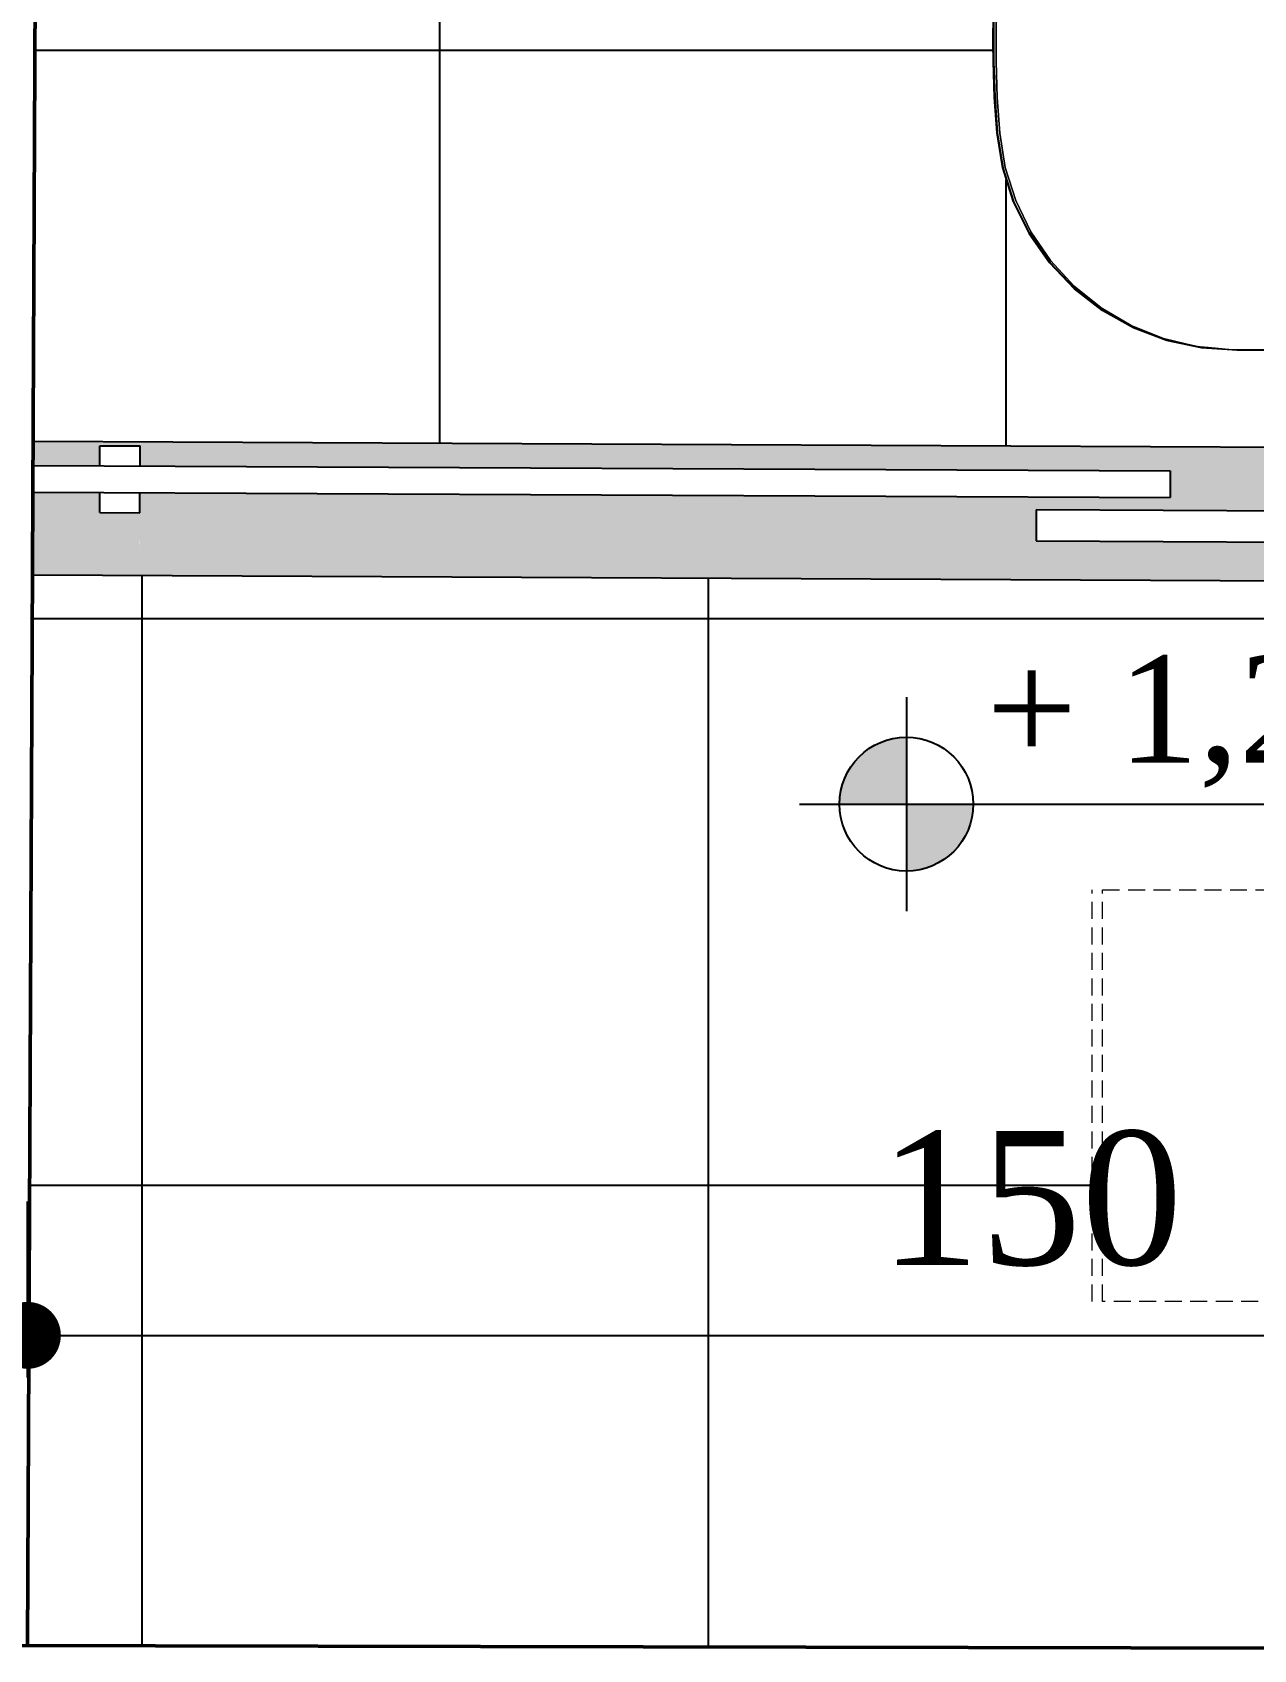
# Model space of a CAD drawing. Header units: millimetres. Extents: x 103208 to 171806, y -164 to 10038.
# Drawn here: x 114608.2 to 114699.5, y 6950.2 to 7071 of the extents above; entities that cross this region are included whole.
import ezdxf

# ---------------------------------------------------------------- set-up
doc = ezdxf.new("R2010")
doc.units = ezdxf.units.MM
doc.linetypes.add('HIDDEN', pattern=[9.525, 6.35, -3.175])
for name, color, linetype in [('Hachuria - Moveis', 1, 'Continuous'), ('Piso', 55, 'Continuous'), ('PN010', 1, 'Continuous'), ('Texto', 2, 'Continuous')]:
    doc.layers.add(name, color=color, linetype=linetype)
for name, color, linetype, lineweight in [('Moveis', 1, 'Continuous', 9), ('Parede Baixa', 5, 'Continuous', 50), ('Pisos Externos', 15, 'Continuous', 9), ('Portas - Janelas', 2, 'Continuous', 20), ('Projeção Janela', 15, 'HIDDEN', 9)]:
    doc.layers.add(name, color=color, linetype=linetype, lineweight=lineweight)
doc.styles.add('Valéria', font='romantic.ttf', dxfattribs={"height": 10})
doc.dimstyles.new('Cota - 50', dxfattribs={"dimtxt": 10, "dimasz": 5, "dimexe": 10, "dimexo": 20, "dimgap": 5, "dimtad": 1, "dimtxsty": 'Valéria', "dimblk": 'DOT', "dimcen": 0, "dimclrd": 12, "dimclre": 12, "dimclrt": 2, "dimazin": 2, "dimtfac": 1, "dimtix": 1, "dimtmove": 0, "dimatfit": 3, "dimldrblk": 'DOT', "dimfxl": 1, "dimarcsym": 0})

# ---------------------------------------------------------------- blocks, each defined once
blk = doc.blocks.new('u')
at = {"layer": 'Moveis', "invisible_edges": 3}
for points in [[(12556.061, 3322.426), (12633.549, 3335.554), (12556.095, 3322.404)], [(12556.061, 3322.426), (12633.549, 3335.554), (12556.095, 3322.404)], [(12556.061, 3322.426), (12633.549, 3335.554), (12556.095, 3322.404)], [(12556.061, 3322.426), (12633.549, 3335.554), (12556.095, 3322.404)], [(12556.061, 3322.426), (12633.549, 3335.554), (12556.095, 3322.404)], [(12556.095, 3322.404), (12633.549, 3335.554), (12556.232, 3322.311)], [(12556.095, 3322.404), (12633.549, 3335.554), (12556.232, 3322.311)], [(12556.095, 3322.404), (12633.549, 3335.554), (12556.232, 3322.311)], [(12556.095, 3322.404), (12633.549, 3335.554), (12556.232, 3322.311)], [(12556.095, 3322.404), (12633.549, 3335.554), (12556.232, 3322.311)], [(12556.232, 3322.311), (12633.549, 3335.554), (12556.257, 3322.282)], [(12556.232, 3322.311), (12633.549, 3335.554), (12556.257, 3322.282)], [(12556.232, 3322.311), (12633.549, 3335.554), (12556.257, 3322.282)], [(12556.232, 3322.311), (12633.549, 3335.554), (12556.257, 3322.282)], [(12556.232, 3322.311), (12633.549, 3335.554), (12556.257, 3322.282)], [(12556.257, 3322.282), (12633.549, 3335.554), (12556.359, 3322.193)], [(12556.257, 3322.282), (12633.549, 3335.554), (12556.359, 3322.193)], [(12556.257, 3322.282), (12633.549, 3335.554), (12556.359, 3322.193)], [(12556.257, 3322.282), (12633.549, 3335.554), (12556.359, 3322.193)], [(12556.257, 3322.282), (12633.549, 3335.554), (12556.359, 3322.193)], [(12556.359, 3322.193), (12633.549, 3335.554), (12556.382, 3322.167)], [(12556.359, 3322.193), (12633.549, 3335.554), (12556.382, 3322.167)], [(12556.359, 3322.193), (12633.549, 3335.554), (12556.382, 3322.167)], [(12556.359, 3322.193), (12633.549, 3335.554), (12556.382, 3322.167)], [(12556.359, 3322.193), (12633.549, 3335.554), (12556.382, 3322.167)], [(12556.382, 3322.167), (12633.549, 3335.554), (12556.494, 3322.031)], [(12556.382, 3322.167), (12633.549, 3335.554), (12556.494, 3322.031)], [(12556.382, 3322.167), (12633.549, 3335.554), (12556.494, 3322.031)], [(12556.382, 3322.167), (12633.549, 3335.554), (12556.494, 3322.031)], [(12556.382, 3322.167), (12633.549, 3335.554), (12556.494, 3322.031)], [(12556.494, 3322.031), (12633.549, 3335.554), (12556.593, 3321.876)], [(12556.494, 3322.031), (12633.549, 3335.554), (12556.593, 3321.876)], [(12556.494, 3322.031), (12633.549, 3335.554), (12556.593, 3321.876)], [(12556.494, 3322.031), (12633.549, 3335.554), (12556.593, 3321.876)], [(12556.494, 3322.031), (12633.549, 3335.554), (12556.593, 3321.876)], [(12556.593, 3321.876), (12633.549, 3335.554), (12556.603, 3321.851)], [(12556.593, 3321.876), (12633.549, 3335.554), (12556.603, 3321.851)], [(12556.593, 3321.876), (12633.549, 3335.554), (12556.603, 3321.851)], [(12556.593, 3321.876), (12633.549, 3335.554), (12556.603, 3321.851)], [(12556.593, 3321.876), (12633.549, 3335.554), (12556.603, 3321.851)], [(12556.603, 3321.851), (12633.549, 3335.554), (12556.676, 3321.704)], [(12556.603, 3321.851), (12633.549, 3335.554), (12556.676, 3321.704)], [(12556.603, 3321.851), (12633.549, 3335.554), (12556.676, 3321.704)], [(12556.603, 3321.851), (12633.549, 3335.554), (12556.676, 3321.704)], [(12556.603, 3321.851), (12633.549, 3335.554), (12556.676, 3321.704)], [(12556.676, 3321.704), (12633.549, 3335.554), (12556.684, 3321.683)], [(12556.676, 3321.704), (12633.549, 3335.554), (12556.684, 3321.683)], [(12556.676, 3321.704), (12633.549, 3335.554), (12556.684, 3321.683)], [(12556.676, 3321.704), (12633.549, 3335.554), (12556.684, 3321.683)], [(12556.676, 3321.704), (12633.549, 3335.554), (12556.684, 3321.683)], [(12556.684, 3321.683), (12633.549, 3335.554), (12556.748, 3321.503)], [(12556.684, 3321.683), (12633.549, 3335.554), (12556.748, 3321.503)], [(12556.684, 3321.683), (12633.549, 3335.554), (12556.748, 3321.503)], [(12556.684, 3321.683), (12633.549, 3335.554), (12556.748, 3321.503)], [(12556.684, 3321.683), (12633.549, 3335.554), (12556.748, 3321.503)], [(12556.748, 3321.503), (12633.549, 3335.554), (12556.795, 3321.312)], [(12556.748, 3321.503), (12633.549, 3335.554), (12556.795, 3321.312)], [(12556.748, 3321.503), (12633.549, 3335.554), (12556.795, 3321.312)], [(12556.748, 3321.503), (12633.549, 3335.554), (12556.795, 3321.312)], [(12556.748, 3321.503), (12633.549, 3335.554), (12556.795, 3321.312)], [(12556.795, 3321.312), (12633.549, 3335.554), (12556.824, 3321.114)], [(12556.795, 3321.312), (12633.549, 3335.554), (12556.824, 3321.114)], [(12556.795, 3321.312), (12633.549, 3335.554), (12556.824, 3321.114)], [(12556.795, 3321.312), (12633.549, 3335.554), (12556.824, 3321.114)], [(12556.795, 3321.312), (12633.549, 3335.554), (12556.824, 3321.114)], [(12556.824, 3321.114), (12633.549, 3335.554), (12556.833, 3320.923)], [(12556.824, 3321.114), (12633.549, 3335.554), (12556.833, 3320.923)], [(12556.824, 3321.114), (12633.549, 3335.554), (12556.833, 3320.923)], [(12556.824, 3321.114), (12633.549, 3335.554), (12556.833, 3320.923)], [(12556.824, 3321.114), (12633.549, 3335.554), (12556.833, 3320.923)], [(12556.833, 3320.923), (12633.549, 3335.554), (12556.833, 3308.185)], [(12556.833, 3320.923), (12633.549, 3335.554), (12556.833, 3308.185)], [(12556.833, 3320.923), (12633.549, 3335.554), (12556.833, 3308.185)], [(12556.833, 3320.923), (12633.549, 3335.554), (12556.833, 3308.185)], [(12556.833, 3320.923), (12633.549, 3335.554), (12556.833, 3308.185)]]:
    blk.add_3dface(points, dxfattribs=at)
blk = doc.blocks.new('_Dot')
at = {"color": 0, "linetype": 'ByBlock', "lineweight": -2}
blk.add_line((-0.5, 0), (-1, 0), dxfattribs=at)
at = {"color": 0, "linetype": 'ByBlock', "const_width": 0.5}
blk.add_lwpolyline([(-0.25, 0, 1), (0.25, 0, 1)], format="xyb", close=True, dxfattribs=at)
blk = doc.blocks.new('*D734')
at = {"color": 12, "lineweight": -2, "transparency": 16777216}
for p, q in [((114592.84, 6970.52), (114592.84, 6983.67)), ((114607.84, 6970.52), (114607.84, 6983.67)), ((114587.84, 6973.67), (114582.84, 6973.67)), ((114592.84, 6973.67), (114607.84, 6973.67)), ((114612.84, 6973.67), (114617.84, 6973.67))]:
    blk.add_line(p, q, dxfattribs=at)
at = {"layer": 'Defpoints', "color": 0, "transparency": 16777216}
for p in [(114607.84, 6973.67), (114592.84, 6950.52, -114808.76), (114607.84, 6950.52, -114808.76)]:
    blk.add_point(p, dxfattribs=at)
at = {"color": 12, "lineweight": -2, "transparency": 16777216, "xscale": 5, "yscale": 5, "zscale": 5}
blk.add_blockref('_Dot', (114592.84, 6973.67), dxfattribs=at)
at = {"color": 12, "lineweight": -2, "transparency": 16777216, "xscale": 5, "yscale": 5, "zscale": 5, "rotation": 180}
blk.add_blockref('_Dot', (114607.84, 6973.67), dxfattribs=at)
at = {"color": 2, "transparency": 16777216, "insert": (114600.34, 6983.86), "char_height": 10, "attachment_point": 5, "style": 'Valéria'}
blk.add_mtext('15', dxfattribs=at)
blk = doc.blocks.new('*D735')
at = {"color": 12, "lineweight": -2, "transparency": 16777216}
for p, q in [((114607.84, 6970.52), (114607.84, 6983.67)), ((114757.84, 6970.18), (114757.84, 6983.67)), ((114612.84, 6973.67), (114752.84, 6973.67))]:
    blk.add_line(p, q, dxfattribs=at)
at = {"layer": 'Defpoints', "color": 0, "transparency": 16777216}
for p in [(114757.84, 6973.67), (114607.84, 6950.52, -114808.76), (114757.84, 6950.18, 9825)]:
    blk.add_point(p, dxfattribs=at)
at = {"color": 12, "lineweight": -2, "transparency": 16777216, "xscale": 5, "yscale": 5, "zscale": 5, "rotation": 180}
blk.add_blockref('_Dot', (114607.84, 6973.67), dxfattribs=at)
at = {"color": 12, "lineweight": -2, "transparency": 16777216, "xscale": 5, "yscale": 5, "zscale": 5}
blk.add_blockref('_Dot', (114757.84, 6973.67), dxfattribs=at)
at = {"color": 2, "transparency": 16777216, "insert": (114682.84, 6983.86), "char_height": 10, "attachment_point": 5, "style": 'Valéria'}
blk.add_mtext('150', dxfattribs=at)

msp = doc.modelspace()

# ---------------------------------------------------------------- hatches: boundary and pattern name
at = {"layer": 'Piso'}
h = msp.add_hatch(dxfattribs=at)
h.set_pattern_fill('ANSI37', color=256, scale=13.33333, angle=-45)
h.paths.add_polyline_path([(114680.01833, 7072.53175), (114680.1096, 7075.19891), (114680.29204, 7077.86139), (114680.70502, 7080.43647), (114681.49077, 7082.92327), (114682.63232, 7085.26814), (114683.32317, 7086.27779), (114608.48304, 7086.27779), (114608.2648, 7040.4907), (114758.26309, 7039.77573), (114758.26503, 7040.18322), (114753.19143, 7040.18322), (114753.19143, 7040.21474), (114753.19143, 7042.3697), (114752.81926, 7042.62279), (114752.5163, 7042.98917), (114752.46588, 7043.08973), (114752.38423, 7043.21812), (114752.20787, 7043.7113), (114752.11718, 7044.34001), (114752.14133, 7044.34119), (114752.14133, 7060.80629), (114752.20787, 7061.26758), (114752.38423, 7061.76076), (114752.65623, 7062.18846), (114752.87879, 7062.38213), (114752.97961, 7062.49607), (114753.45548, 7062.71883), (114753.74063, 7062.74204), (114753.91247, 7062.76099), (114754.14637, 7062.486), (114754.19317, 7062.01685), (114753.9361, 7061.68095), (114753.81291, 7061.72366), (114753.76283, 7061.71914), (114753.71673, 7061.71061), (114753.61623, 7061.66357), (114753.51772, 7061.5952), (114753.49924, 7061.575), (114753.41427, 7061.47225), (114753.33976, 7061.35509), (114753.28976, 7061.25804), (114753.227, 7061.08575), (114753.18787, 7060.91459), (114753.17334, 7060.79215), (114753.16506, 7060.61801), (114753.16506, 7045.30322), (114758.28944, 7045.30322), (114758.3939, 7067.21856), (114758.12918, 7067.21856), (114758.12918, 7064.26797), (114758.07833, 7064.22895), (114757.91833, 7064.02043), (114757.57492, 7063.97522), (114754.93467, 7063.97522), (114754.54813, 7064.27182), (114754.50292, 7064.61522), (114754.50292, 7065.80868), (114752.29503, 7065.80868), (114751.94689, 7065.80868), (114751.94689, 7068.13522), (114749.38292, 7068.13522), (114749.38292, 7047.29221), (114698.25093, 7047.29221), (114697.88209, 7047.31868), (114695.59419, 7047.45155), (114692.99112, 7048.00622), (114690.5002, 7048.94376), (114688.1774, 7050.2431), (114686.07493, 7051.87505), (114684.24001, 7053.80294), (114682.71389, 7055.98345), (114681.53085, 7058.36758), (114680.71747, 7060.90176), (114680.29204, 7063.52905), (114680.1096, 7066.19153), (114680.01833, 7068.85869), (114680.00692, 7070.19305)])
h.paths.add_polyline_path([(114695.1164, 7093.8674), (114697.71414, 7094.09823), (114749.38292, 7094.09823), (114749.38292, 7086.27779), (114758.48474, 7086.27779), (114758.54149, 7098.18278), (114708.54141, 7098.28527), (114708.86517, 7166.20822), (114705.47579, 7166.21517), (114705.47096, 7163.86231), (114699.87046, 7163.86231, -0.403722264), (114620.92151, 7087.7019), (114617.92151, 7087.7019), (114617.92151, 7091.7019), (114614.42151, 7091.7019), (114614.42151, 7090.2019, -0.399201844), (114613.50158, 7089.2019), (114611.42151, 7089.2019), (114610.42151, 7090.2019), (114610.27507, 7090.34835), (114609.92151, 7091.2019, -0.414213562), (114609.42151, 7091.7019), (114609.42151, 7094.2019, -0.414213562), (114609.92151, 7094.7019), (114610.27507, 7095.55546), (114611.42151, 7096.7019), (114613.42151, 7096.7019, -0.414213562), (114614.42151, 7095.7019), (114614.42151, 7094.2019), (114617.92151, 7094.2019), (114617.92151, 7164.69205), (114608.8568, 7164.69205), (114608.48304, 7086.27779), (114683.32317, 7086.27779), (114684.10506, 7087.42049), (114685.8772, 7089.33389), (114687.91051, 7090.96705), (114690.16113, 7092.28474), (114692.58049, 7093.25852)])
h.paths.add_polyline_path([(114699.87046, 7163.86231), (114700.00431, 7163.86231), (114700.00431, 7169.69205), (114618.92149, 7169.69205), (114617.92149, 7169.69205), (114617.92149, 7166.69205), (114620.92151, 7166.69205), (114620.92151, 7094.2019), (114624.42151, 7094.2019), (114624.42151, 7095.7019, -0.414213562), (114625.42151, 7096.7019), (114627.42151, 7096.7019), (114628.56796, 7095.55546), (114628.92151, 7094.7019, -0.414213562), (114629.42151, 7094.2019), (114629.42151, 7091.7019, -0.414213562), (114628.92151, 7091.2019), (114628.92151, 7094.7019), (114628.56796, 7095.55546), (114628.42151, 7095.7019), (114628.42151, 7090.2019), (114627.42151, 7089.2019), (114625.37739, 7089.2019, -0.401060946), (114624.42151, 7090.03391), (114624.42151, 7091.7019), (114620.92151, 7091.7019), (114620.92151, 7087.7019, 0.403722264)])
h.paths.add_polyline_path([(114620.91144, 7108.69263), (114700.8641, 7108.69263), (114700.8641, 7151.79388), (114620.91144, 7151.79388)], flags=25)
h = msp.add_hatch(dxfattribs=at)
h.set_pattern_fill('ANSI37', color=256, scale=13.333333, angle=-45)
h.set_pattern_definition([(360, (62.4, -0.13), (3e-14, 42.333333), []), (90, (62.4, -0.13), (-42.333333, 3e-14), [])])
h.paths.add_polyline_path([(114758.21543, 7029.77584), (114608.21713, 7030.49081), (114607.83795, 6950.93963), (114592.83778, 6950.93963), (114592.83812, 6951.01113), (114589.82815, 6955.1073), (114589.82815, 6950.5283), (114757.83605, 6950.18391), (114757.98009, 6980.40153), (114756.63007, 6980.8935), (114756.49238, 6981.13518), (114756.49238, 6982.52989), (114756.49238, 6987.1468), (114753.86096, 6987.1468), (114753.56721, 6987.36789), (114753.25679, 6987.55424), (114752.93053, 6987.70512), (114752.58841, 6987.82225), (114752.22999, 6987.90392), (114751.88828, 6987.97164), (114751.44474, 6988.10659), (114751.12321, 6988.24066), (114751.12321, 6987.65511), (114747.1134, 6987.65511), (114747.1134, 6988.78211), (114718.88707, 6988.78211), (114718.88707, 6976.21044), (114688.20519, 6976.21044), (114688.20519, 7006.95377), (114718.88707, 7006.95377), (114718.88707, 6994.38211), (114747.1134, 6994.38211), (114747.1134, 6995.50911), (114751.12321, 6995.50911), (114751.12321, 6994.92355), (114751.44474, 6995.05763), (114751.88828, 6995.19258), (114752.22999, 6995.2603), (114752.58846, 6995.34197), (114752.93072, 6995.45917), (114753.25697, 6995.61063), (114753.56726, 6995.79635), (114753.86096, 6996.01742), (114756.49238, 6996.01742), (114756.49238, 7000.74233), (114756.52801, 7000.81547), (114756.50144, 7000.72409), (114756.49238, 7000.63432), (114756.49238, 6996.01742), (114756.49238, 6987.1468), (114756.49238, 6982.52989), (114756.50144, 6982.44012), (114756.52801, 6982.34875), (114756.57029, 6982.26199), (114756.75838, 6982.08463), (114757.4272, 6981.79966), (114757.9857, 6981.58004)])
h.paths.add_polyline_path([(114608.04674, 6958.23399), (114608.04674, 7031.25175), (114608.04574, 7031.04206), (114608.04574, 6958.02431)])
at = {"layer": 'Pisos Externos'}
h = msp.add_hatch(dxfattribs=at)
h.set_pattern_fill('AR-SAND', color=256, scale=0.05, angle=225)
h.set_pattern_definition([(262.5, (163393.826, 14919.1307), (1.78690674, -1.673767446), [0, -1.9304, 0, -2.159, 0, -2.06375]), (232.5, (163393.826, 14919.1307), (0.94505464, -4.12366426), [0, -1.0414, 0, -1.7399, 0, -0.66675]), (192.5, (163394.9306, 14920.2353), (-2.79149913, -2.80166156), [0, -0.635, 0, -2.286, 0, -2.9845]), (182.5, (163394.9306, 14920.2353), (-1.91140555, -3.4877539), [0, -0.3175, 0, -1.4986, 0, -1.7145])])
h.paths.add_polyline_path([(114608.27604, 7036.67058), (114613.24653, 7036.64689), (114613.18762, 7030.46712), (114608.21713, 7030.49081)])
h.paths.add_polyline_path([(114613.23223, 7035.14694), (114616.23393, 7035.13263), (114616.19473, 7030.45279), (114613.18762, 7030.46712)])
h.paths.add_polyline_path([(114608.2648, 7040.4907), (114613.26474, 7040.46686), (114613.26321, 7040.14685), (114613.25606, 7038.64686), (114608.25612, 7038.6707)])
h.paths.add_polyline_path([(114613.26474, 7040.46686), (114616.25022, 7040.45263), (114616.24717, 7040.13262), (114613.26321, 7040.14685)])
h.paths.add_polyline_path([(114758.26309, 7039.77573), (114758.24029, 7034.99188), (114683.24117, 7035.35616), (114683.24574, 7036.31324), (114693.24562, 7036.26557), (114693.25516, 7038.26555), (114616.25603, 7038.63256), (114616.27338, 7040.45252)])
h.paths.add_polyline_path([(114758.22925, 7032.67594), (114758.21543, 7029.77584), (114616.19473, 7030.45279), (114616.23935, 7035.1326), (114616.2465, 7036.63259), (114683.24574, 7036.31324), (114683.24117, 7035.35616), (114683.2301, 7033.03342)])
at = {"layer": 'Portas - Janelas'}
h = msp.add_hatch(color=256, dxfattribs=at)
edge = h.paths.add_edge_path()
edge.add_arc((114673.54068, 7013.36405), 5, 90, 180)
edge.add_line((114668.54068, 7013.36405), (114673.54068, 7013.36405))
edge.add_line((114673.54068, 7013.36405), (114673.54068, 7018.36405))
edge = h.paths.add_edge_path()
edge.add_arc((114673.54068, 7013.36405), 5, 270, 360)
edge.add_line((114678.54068, 7013.36405), (114673.54068, 7013.36405))
edge.add_line((114673.54068, 7013.36405), (114673.54068, 7008.36405))

# ---------------------------------------------------------------- linework, layer by layer
at = {"layer": 'Hachuria - Moveis'}
msp.add_circle((114673.54068, 7013.36405, -124633.76029), 5, dxfattribs=at)
at = {"layer": 'Moveis'}
for p, q in [((114680.00692, 7070.19305, -114808.76029), (114680.01833, 7072.53175, -114808.76029)), ((114680.07457, 7072.53079, -114808.76029), (114680.07457, 7068.85966, -114808.76029)), ((114680.24209, 7068.82988, -114808.76029), (114680.24209, 7072.50101, -114808.76029)), ((114680.01833, 7068.85869, -114808.76029), (114680.00692, 7070.19305, -114808.76029)), ((114680.1096, 7066.19153, -114808.76029), (114680.01833, 7068.85869, -114808.76029)), ((114680.07457, 7068.85966, -114808.76029), (114680.16577, 7066.19442, -114808.76029)), ((114680.33329, 7066.16464, -114808.76029), (114680.24209, 7068.82988, -114808.76029)), ((114680.29204, 7063.52905, -114808.76029), (114680.1096, 7066.19153, -114808.76029)), ((114680.16577, 7066.19442, -114808.76029), (114680.34807, 7063.53386, -114808.76029)), ((114680.33329, 7066.16464, -114808.76029), (114680.51559, 7063.50408, -114808.76029)), ((114680.71747, 7060.90176, -114808.76029), (114680.29204, 7063.52905, -114808.76029)), ((114680.77217, 7060.91484, -114808.76029), (114680.34807, 7063.53386, -114808.76029)), ((114680.92726, 7060.9372, -114808.76029), (114680.51559, 7063.50408, -114808.76029)), ((114681.53085, 7058.36758, -114808.76029), (114680.71747, 7060.90176, -114808.76029)), ((114680.77217, 7060.91484, -114808.76029), (114681.58299, 7058.38865, -114808.76029)), ((114680.92726, 7060.9372, -114808.76029), (114681.7105, 7058.45832, -114808.76029)), ((114682.71389, 7055.98345, -114808.76029), (114681.53085, 7058.36758, -114808.76029)), ((114682.76232, 7056.01204, -114808.76029), (114681.58299, 7058.38865, -114808.76029)), ((114681.7105, 7058.45832, -114808.76029), (114682.8484, 7056.1209, -114808.76029)), ((114684.24001, 7053.80294, -114808.76029), (114682.71389, 7055.98345, -114808.76029)), ((114684.28365, 7053.83842, -114808.76029), (114682.76232, 7056.01204, -114808.76029)), ((114684.31643, 7053.97539, -114808.76029), (114682.8484, 7056.1209, -114808.76029)), ((114686.07493, 7051.87505, -114808.76029), (114684.24001, 7053.80294, -114808.76029)), ((114684.28365, 7053.83842, -114808.76029), (114686.1128, 7051.91663, -114808.76029)), ((114684.31643, 7053.97539, -114808.76029), (114686.08291, 7052.06807, -114808.76029)), ((114688.1774, 7050.2431, -114808.76029), (114686.07493, 7051.87505, -114808.76029)), ((114688.10973, 7050.44008, -114808.76029), (114686.08291, 7052.06807, -114808.76029)), ((114688.20867, 7050.28985, -114808.76029), (114686.1128, 7051.91663, -114808.76029)), ((114688.10973, 7050.44008, -114808.76029), (114690.35315, 7049.12655, -114808.76029)), ((114690.5002, 7048.94376, -114808.76029), (114688.1774, 7050.2431, -114808.76029)), ((114688.20867, 7050.28985, -114808.76029), (114690.52417, 7048.99464, -114808.76029)), ((114690.35315, 7049.12655, -114808.76029), (114692.7648, 7048.15582, -114808.76029)), ((114692.99112, 7048.00622, -114808.76029), (114690.5002, 7048.94376, -114808.76029)), ((114692.7648, 7048.15582, -114808.76029), (114690.52417, 7048.99464, -114808.76029)), ((114694.39308, 7047.76483, -114808.76029), (114692.7648, 7048.15582, -114808.76029)), ((114693.00725, 7048.0601, -114808.76029), (114692.7648, 7048.15582, -114808.76029)), ((114695.59419, 7047.45155, -114808.76029), (114692.99112, 7048.00622, -114808.76029)), ((114694.39308, 7047.76483, -114808.76029), (114693.00725, 7048.0601, -114808.76029)), ((114695.29262, 7047.54883, -114808.76029), (114694.39308, 7047.76483, -114808.76029)), ((114695.29262, 7047.54883, -114808.76029), (114695.48865, 7047.53141, -114808.76029)), ((114695.60214, 7047.50723, -114808.76029), (114695.48865, 7047.53141, -114808.76029)), ((114695.48865, 7047.53141, -114808.76029), (114696.08928, 7047.47802, -114808.76029)), ((114697.88209, 7047.31868, -114808.76029), (114695.59419, 7047.45155, -114808.76029)), ((114695.60214, 7047.50723, -114808.76029), (114696.08928, 7047.47802, -114808.76029)), ((114696.08928, 7047.47802, -114808.76029), (114697.88209, 7047.31868, -114808.76029)), ((114697.88209, 7047.31868, -114808.76029), (114738.38694, 7047.31868, -114808.76029)), ((114698.25093, 7047.29221, -114808.76029), (114697.88209, 7047.31868, -114808.76029)), ((114698.25093, 7047.29221, -114808.76029), (114749.38292, 7047.29221, -114808.76029))]:
    msp.add_line(p, q, dxfattribs=at)
for points, invisible_edges in [([(114679.93066, 7119.66224, -114808.76029), (114680.01833, 7072.53175, -114808.76029), (114680.00692, 7070.19305, -114808.76029)], 13), ([(114679.93066, 7119.66224, -114808.76029), (114680.01833, 7072.53175, -114808.76029), (114680.00692, 7070.19305, -114808.76029)], 13), ([(114679.93066, 7119.66224, -114808.76029), (114680.01833, 7072.53175, -114808.76029), (114680.00692, 7070.19305, -114808.76029)], 13), ([(114679.93066, 7119.66224, -114808.76029), (114680.01833, 7072.53175, -114808.76029), (114680.00692, 7070.19305, -114808.76029)], 13), ([(114679.93066, 7119.66224, -114808.76029), (114680.01833, 7072.53175, -114808.76029), (114680.00692, 7070.19305, -114808.76029)], 13), ([(114697.88209, 7094.01221, -114808.76029), (114697.88209, 7047.31868, -114808.76029), (114695.29262, 7093.78206, -114808.76029)], 3), ([(114738.84529, 7094.01221, -114808.76029), (114738.68533, 7047.54171, -114808.76029), (114697.88209, 7094.01221, -114808.76029)], 3), ([(114697.88209, 7094.01221, -114808.76029), (114738.68533, 7047.54171, -114808.76029), (114738.42678, 7047.34845, -114808.76029)], 13), ([(114697.88209, 7094.01221, -114808.76029), (114738.42678, 7047.34845, -114808.76029), (114738.38694, 7047.31868, -114808.76029)], 13), ([(114697.88209, 7094.01221, -114808.76029), (114738.38694, 7047.31868, -114808.76029), (114697.88209, 7047.31868, -114808.76029)], 13), ([(114692.7648, 7093.17507, -114808.76029), (114692.7648, 7048.15582, -114808.76029), (114690.35315, 7092.20434, -114808.76029)], 3), ([(114695.29262, 7093.78206, -114808.76029), (114695.29262, 7047.54883, -114808.76029), (114692.7648, 7093.17507, -114808.76029)], 3), ([(114692.7648, 7093.17507, -114808.76029), (114695.29262, 7047.54883, -114808.76029), (114694.39308, 7047.76483, -114808.76029)], 13), ([(114692.7648, 7093.17507, -114808.76029), (114694.39308, 7047.76483, -114808.76029), (114692.7648, 7048.15582, -114808.76029)], 13), ([(114695.29262, 7093.78206, -114808.76029), (114697.88209, 7047.31868, -114808.76029), (114696.08928, 7047.47802, -114808.76029)], 13), ([(114695.29262, 7093.78206, -114808.76029), (114696.08928, 7047.47802, -114808.76029), (114695.48865, 7047.53141, -114808.76029)], 13), ([(114695.29262, 7093.78206, -114808.76029), (114695.48865, 7047.53141, -114808.76029), (114695.29262, 7047.54883, -114808.76029)], 13), ([(114690.35315, 7092.20434, -114808.76029), (114690.35315, 7049.12655, -114808.76029), (114688.10973, 7090.89081, -114808.76029)], 3), ([(114690.35315, 7092.20434, -114808.76029), (114692.7648, 7048.15582, -114808.76029), (114690.35315, 7049.12655, -114808.76029)], 13), ([(114688.10973, 7090.89081, -114808.76029), (114688.10973, 7050.44008, -114808.76029), (114686.08291, 7089.26282, -114808.76029)], 3), ([(114688.10973, 7090.89081, -114808.76029), (114690.35315, 7049.12655, -114808.76029), (114688.10973, 7050.44008, -114808.76029)], 13), ([(114686.08291, 7089.26282, -114808.76029), (114686.08291, 7052.06807, -114808.76029), (114684.31643, 7087.3555, -114808.76029)], 3), ([(114686.08291, 7089.26282, -114808.76029), (114688.10973, 7050.44008, -114808.76029), (114686.08291, 7052.06807, -114808.76029)], 13), ([(114684.31643, 7087.3555, -114808.76029), (114684.31643, 7053.97539, -114808.76029), (114682.8484, 7085.20998, -114808.76029)], 3), ([(114684.31643, 7087.3555, -114808.76029), (114686.08291, 7052.06807, -114808.76029), (114684.31643, 7053.97539, -114808.76029)], 13), ([(114682.8484, 7085.20998, -114808.76029), (114682.8484, 7056.1209, -114808.76029), (114681.7105, 7082.87257, -114808.76029)], 3), ([(114682.8484, 7085.20998, -114808.76029), (114684.31643, 7053.97539, -114808.76029), (114682.8484, 7056.1209, -114808.76029)], 13), ([(114681.7105, 7082.87257, -114808.76029), (114681.7105, 7058.45832, -114808.76029), (114680.92726, 7080.39369, -114808.76029)], 3), ([(114681.7105, 7082.87257, -114808.76029), (114682.8484, 7056.1209, -114808.76029), (114681.7105, 7058.45832, -114808.76029)], 13), ([(114680.92726, 7080.39369, -114808.76029), (114680.92726, 7060.9372, -114808.76029), (114680.51559, 7077.82681, -114808.76029)], 3), ([(114680.92726, 7080.39369, -114808.76029), (114681.7105, 7058.45832, -114808.76029), (114680.92726, 7060.9372, -114808.76029)], 13), ([(114680.51559, 7077.82681, -114808.76029), (114680.51559, 7063.50408, -114808.76029), (114680.33329, 7075.16625, -114808.76029)], 3), ([(114680.51559, 7077.82681, -114808.76029), (114680.92726, 7060.9372, -114808.76029), (114680.51559, 7063.50408, -114808.76029)], 13), ([(114680.16577, 7075.19603, -114808.76029), (114680.16577, 7066.19442, -114808.76029), (114680.07457, 7072.53079, -114808.76029)], 3), ([(114680.33329, 7075.16625, -114808.76029), (114680.33329, 7066.16464, -114808.76029), (114680.24209, 7068.82988, -114808.76029)], 13), ([(114680.33329, 7075.16625, -114808.76029), (114680.24209, 7068.82988, -114808.76029), (114680.24209, 7072.50101, -114808.76029)], 1), ([(114680.33329, 7075.16625, -114808.76029), (114680.51559, 7063.50408, -114808.76029), (114680.33329, 7066.16464, -114808.76029)], 13), ([(114680.01833, 7072.53175, -114808.76029), (114680.01833, 7068.85869, -114808.76029), (114680.00692, 7070.19305, -114808.76029)], 1), ([(114680.01833, 7072.53175, -114808.76029), (114680.07457, 7072.53079, -114808.76029), (114680.07457, 7068.85966, -114808.76029)], 13), ([(114680.07457, 7072.53079, -114808.76029), (114680.16577, 7066.19442, -114808.76029), (114680.07457, 7068.85966, -114808.76029)], 1), ([(114680.24209, 7068.82988, -114808.76029), (114680.16577, 7066.19442, -114808.76029), (114680.24209, 7072.50101, -114808.76029)], 3), ([(114680.01833, 7068.85869, -114808.76029), (114653.89492, 7005.91739, -114808.76029), (114680.00692, 7070.19305, -114808.76029)], 3), ([(114680.01833, 7068.85869, -114808.76029), (114653.89492, 7005.91739, -114808.76029), (114680.00692, 7070.19305, -114808.76029)], 3), ([(114680.01833, 7068.85869, -114808.76029), (114653.89492, 7005.91739, -114808.76029), (114680.00692, 7070.19305, -114808.76029)], 3), ([(114680.01833, 7068.85869, -114808.76029), (114653.89492, 7005.91739, -114808.76029), (114680.00692, 7070.19305, -114808.76029)], 3), ([(114680.01833, 7068.85869, -114808.76029), (114653.89492, 7005.91739, -114808.76029), (114680.00692, 7070.19305, -114808.76029)], 3), ([(114680.1096, 7066.19153, -114808.76029), (114653.89492, 7005.91739, -114808.76029), (114680.01833, 7068.85869, -114808.76029)], 3), ([(114680.1096, 7066.19153, -114808.76029), (114653.89492, 7005.91739, -114808.76029), (114680.01833, 7068.85869, -114808.76029)], 3), ([(114680.1096, 7066.19153, -114808.76029), (114653.89492, 7005.91739, -114808.76029), (114680.01833, 7068.85869, -114808.76029)], 3), ([(114680.1096, 7066.19153, -114808.76029), (114653.89492, 7005.91739, -114808.76029), (114680.01833, 7068.85869, -114808.76029)], 3), ([(114680.1096, 7066.19153, -114808.76029), (114653.89492, 7005.91739, -114808.76029), (114680.01833, 7068.85869, -114808.76029)], 3), ([(114680.07457, 7068.85966, -114808.76029), (114680.1096, 7066.19153, -114808.76029), (114680.01833, 7068.85869, -114808.76029)], 13), ([(114680.16577, 7066.19442, -114808.76029), (114680.1096, 7066.19153, -114808.76029), (114680.07457, 7068.85966, -114808.76029)], 3), ([(114680.33329, 7066.16464, -114808.76029), (114680.16577, 7066.19442, -114808.76029), (114680.24209, 7068.82988, -114808.76029)], 3), ([(114680.29204, 7063.52905, -114808.76029), (114653.89492, 7005.91739, -114808.76029), (114680.1096, 7066.19153, -114808.76029)], 3), ([(114680.29204, 7063.52905, -114808.76029), (114653.89492, 7005.91739, -114808.76029), (114680.1096, 7066.19153, -114808.76029)], 3), ([(114680.29204, 7063.52905, -114808.76029), (114653.89492, 7005.91739, -114808.76029), (114680.1096, 7066.19153, -114808.76029)], 3), ([(114680.29204, 7063.52905, -114808.76029), (114653.89492, 7005.91739, -114808.76029), (114680.1096, 7066.19153, -114808.76029)], 3), ([(114680.29204, 7063.52905, -114808.76029), (114653.89492, 7005.91739, -114808.76029), (114680.1096, 7066.19153, -114808.76029)], 3), ([(114680.16577, 7066.19442, -114808.76029), (114680.29204, 7063.52905, -114808.76029), (114680.1096, 7066.19153, -114808.76029)], 13), ([(114680.34807, 7063.53386, -114808.76029), (114680.29204, 7063.52905, -114808.76029), (114680.16577, 7066.19442, -114808.76029)], 3), ([(114680.33329, 7066.16464, -114808.76029), (114680.34807, 7063.53386, -114808.76029), (114680.16577, 7066.19442, -114808.76029)], 13), ([(114680.51559, 7063.50408, -114808.76029), (114680.34807, 7063.53386, -114808.76029), (114680.33329, 7066.16464, -114808.76029)], 3), ([(114680.71747, 7060.90176, -114808.76029), (114653.89492, 7005.91739, -114808.76029), (114680.29204, 7063.52905, -114808.76029)], 3), ([(114680.71747, 7060.90176, -114808.76029), (114653.89492, 7005.91739, -114808.76029), (114680.29204, 7063.52905, -114808.76029)], 3), ([(114680.71747, 7060.90176, -114808.76029), (114653.89492, 7005.91739, -114808.76029), (114680.29204, 7063.52905, -114808.76029)], 3), ([(114680.71747, 7060.90176, -114808.76029), (114653.89492, 7005.91739, -114808.76029), (114680.29204, 7063.52905, -114808.76029)], 3), ([(114680.71747, 7060.90176, -114808.76029), (114653.89492, 7005.91739, -114808.76029), (114680.29204, 7063.52905, -114808.76029)], 3), ([(114680.34807, 7063.53386, -114808.76029), (114680.71747, 7060.90176, -114808.76029), (114680.29204, 7063.52905, -114808.76029)], 13), ([(114680.77217, 7060.91484, -114808.76029), (114680.71747, 7060.90176, -114808.76029), (114680.34807, 7063.53386, -114808.76029)], 3), ([(114680.51559, 7063.50408, -114808.76029), (114680.77217, 7060.91484, -114808.76029), (114680.34807, 7063.53386, -114808.76029)], 13), ([(114680.92726, 7060.9372, -114808.76029), (114680.77217, 7060.91484, -114808.76029), (114680.51559, 7063.50408, -114808.76029)], 3), ([(114681.53085, 7058.36758, -114808.76029), (114653.89492, 7005.91739, -114808.76029), (114680.71747, 7060.90176, -114808.76029)], 3), ([(114681.53085, 7058.36758, -114808.76029), (114653.89492, 7005.91739, -114808.76029), (114680.71747, 7060.90176, -114808.76029)], 3), ([(114681.53085, 7058.36758, -114808.76029), (114653.89492, 7005.91739, -114808.76029), (114680.71747, 7060.90176, -114808.76029)], 3), ([(114681.53085, 7058.36758, -114808.76029), (114653.89492, 7005.91739, -114808.76029), (114680.71747, 7060.90176, -114808.76029)], 3), ([(114681.53085, 7058.36758, -114808.76029), (114653.89492, 7005.91739, -114808.76029), (114680.71747, 7060.90176, -114808.76029)], 3), ([(114680.77217, 7060.91484, -114808.76029), (114681.53085, 7058.36758, -114808.76029), (114680.71747, 7060.90176, -114808.76029)], 13), ([(114680.92726, 7060.9372, -114808.76029), (114681.58299, 7058.38865, -114808.76029), (114680.77217, 7060.91484, -114808.76029)], 13), ([(114681.58299, 7058.38865, -114808.76029), (114681.53085, 7058.36758, -114808.76029), (114680.77217, 7060.91484, -114808.76029)], 3), ([(114681.7105, 7058.45832, -114808.76029), (114681.58299, 7058.38865, -114808.76029), (114680.92726, 7060.9372, -114808.76029)], 3), ([(114682.71389, 7055.98345, -114808.76029), (114653.89492, 7005.91739, -114808.76029), (114681.53085, 7058.36758, -114808.76029)], 3), ([(114682.71389, 7055.98345, -114808.76029), (114653.89492, 7005.91739, -114808.76029), (114681.53085, 7058.36758, -114808.76029)], 3), ([(114682.71389, 7055.98345, -114808.76029), (114653.89492, 7005.91739, -114808.76029), (114681.53085, 7058.36758, -114808.76029)], 3), ([(114682.71389, 7055.98345, -114808.76029), (114653.89492, 7005.91739, -114808.76029), (114681.53085, 7058.36758, -114808.76029)], 3), ([(114682.71389, 7055.98345, -114808.76029), (114653.89492, 7005.91739, -114808.76029), (114681.53085, 7058.36758, -114808.76029)], 3), ([(114681.58299, 7058.38865, -114808.76029), (114682.71389, 7055.98345, -114808.76029), (114681.53085, 7058.36758, -114808.76029)], 13), ([(114681.7105, 7058.45832, -114808.76029), (114682.76232, 7056.01204, -114808.76029), (114681.58299, 7058.38865, -114808.76029)], 13), ([(114682.76232, 7056.01204, -114808.76029), (114682.71389, 7055.98345, -114808.76029), (114681.58299, 7058.38865, -114808.76029)], 3), ([(114682.8484, 7056.1209, -114808.76029), (114682.76232, 7056.01204, -114808.76029), (114681.7105, 7058.45832, -114808.76029)], 3), ([(114684.24001, 7053.80294, -114808.76029), (114653.89492, 7005.91739, -114808.76029), (114682.71389, 7055.98345, -114808.76029)], 3), ([(114684.24001, 7053.80294, -114808.76029), (114653.89492, 7005.91739, -114808.76029), (114682.71389, 7055.98345, -114808.76029)], 3), ([(114684.24001, 7053.80294, -114808.76029), (114653.89492, 7005.91739, -114808.76029), (114682.71389, 7055.98345, -114808.76029)], 3), ([(114684.24001, 7053.80294, -114808.76029), (114653.89492, 7005.91739, -114808.76029), (114682.71389, 7055.98345, -114808.76029)], 3), ([(114684.24001, 7053.80294, -114808.76029), (114653.89492, 7005.91739, -114808.76029), (114682.71389, 7055.98345, -114808.76029)], 3), ([(114682.76232, 7056.01204, -114808.76029), (114684.24001, 7053.80294, -114808.76029), (114682.71389, 7055.98345, -114808.76029)], 13), ([(114682.8484, 7056.1209, -114808.76029), (114684.28365, 7053.83842, -114808.76029), (114682.76232, 7056.01204, -114808.76029)], 13), ([(114684.28365, 7053.83842, -114808.76029), (114684.24001, 7053.80294, -114808.76029), (114682.76232, 7056.01204, -114808.76029)], 3), ([(114684.31643, 7053.97539, -114808.76029), (114684.28365, 7053.83842, -114808.76029), (114682.8484, 7056.1209, -114808.76029)], 3), ([(114686.07493, 7051.87505, -114808.76029), (114653.89492, 7005.91739, -114808.76029), (114684.24001, 7053.80294, -114808.76029)], 3), ([(114686.07493, 7051.87505, -114808.76029), (114653.89492, 7005.91739, -114808.76029), (114684.24001, 7053.80294, -114808.76029)], 3), ([(114686.07493, 7051.87505, -114808.76029), (114653.89492, 7005.91739, -114808.76029), (114684.24001, 7053.80294, -114808.76029)], 3), ([(114686.07493, 7051.87505, -114808.76029), (114653.89492, 7005.91739, -114808.76029), (114684.24001, 7053.80294, -114808.76029)], 3), ([(114686.07493, 7051.87505, -114808.76029), (114653.89492, 7005.91739, -114808.76029), (114684.24001, 7053.80294, -114808.76029)], 3), ([(114684.28365, 7053.83842, -114808.76029), (114686.07493, 7051.87505, -114808.76029), (114684.24001, 7053.80294, -114808.76029)], 13), ([(114686.08291, 7052.06807, -114808.76029), (114684.28365, 7053.83842, -114808.76029), (114684.31643, 7053.97539, -114808.76029)], 3), ([(114686.1128, 7051.91663, -114808.76029), (114686.07493, 7051.87505, -114808.76029), (114684.28365, 7053.83842, -114808.76029)], 3), ([(114686.08291, 7052.06807, -114808.76029), (114686.1128, 7051.91663, -114808.76029), (114684.28365, 7053.83842, -114808.76029)], 13), ([(114688.1774, 7050.2431, -114808.76029), (114653.89492, 7005.91739, -114808.76029), (114686.07493, 7051.87505, -114808.76029)], 3), ([(114688.1774, 7050.2431, -114808.76029), (114653.89492, 7005.91739, -114808.76029), (114686.07493, 7051.87505, -114808.76029)], 3), ([(114688.1774, 7050.2431, -114808.76029), (114653.89492, 7005.91739, -114808.76029), (114686.07493, 7051.87505, -114808.76029)], 3), ([(114688.1774, 7050.2431, -114808.76029), (114653.89492, 7005.91739, -114808.76029), (114686.07493, 7051.87505, -114808.76029)], 3), ([(114688.1774, 7050.2431, -114808.76029), (114653.89492, 7005.91739, -114808.76029), (114686.07493, 7051.87505, -114808.76029)], 3), ([(114686.1128, 7051.91663, -114808.76029), (114688.1774, 7050.2431, -114808.76029), (114686.07493, 7051.87505, -114808.76029)], 13), ([(114688.10973, 7050.44008, -114808.76029), (114686.1128, 7051.91663, -114808.76029), (114686.08291, 7052.06807, -114808.76029)], 3), ([(114688.20867, 7050.28985, -114808.76029), (114688.1774, 7050.2431, -114808.76029), (114686.1128, 7051.91663, -114808.76029)], 3), ([(114688.10973, 7050.44008, -114808.76029), (114688.20867, 7050.28985, -114808.76029), (114686.1128, 7051.91663, -114808.76029)], 13), ([(114690.5002, 7048.94376, -114808.76029), (114653.89492, 7005.91739, -114808.76029), (114688.1774, 7050.2431, -114808.76029)], 3), ([(114690.5002, 7048.94376, -114808.76029), (114653.89492, 7005.91739, -114808.76029), (114688.1774, 7050.2431, -114808.76029)], 3), ([(114690.5002, 7048.94376, -114808.76029), (114653.89492, 7005.91739, -114808.76029), (114688.1774, 7050.2431, -114808.76029)], 3), ([(114690.5002, 7048.94376, -114808.76029), (114653.89492, 7005.91739, -114808.76029), (114688.1774, 7050.2431, -114808.76029)], 3), ([(114690.5002, 7048.94376, -114808.76029), (114653.89492, 7005.91739, -114808.76029), (114688.1774, 7050.2431, -114808.76029)], 3), ([(114690.35315, 7049.12655, -114808.76029), (114688.20867, 7050.28985, -114808.76029), (114688.10973, 7050.44008, -114808.76029)], 3), ([(114688.20867, 7050.28985, -114808.76029), (114690.5002, 7048.94376, -114808.76029), (114688.1774, 7050.2431, -114808.76029)], 13), ([(114690.52417, 7048.99464, -114808.76029), (114690.5002, 7048.94376, -114808.76029), (114688.20867, 7050.28985, -114808.76029)], 3), ([(114690.35315, 7049.12655, -114808.76029), (114690.52417, 7048.99464, -114808.76029), (114688.20867, 7050.28985, -114808.76029)], 13), ([(114692.99112, 7048.00622, -114808.76029), (114653.89492, 7005.91739, -114808.76029), (114690.5002, 7048.94376, -114808.76029)], 3), ([(114692.99112, 7048.00622, -114808.76029), (114653.89492, 7005.91739, -114808.76029), (114690.5002, 7048.94376, -114808.76029)], 3), ([(114692.99112, 7048.00622, -114808.76029), (114653.89492, 7005.91739, -114808.76029), (114690.5002, 7048.94376, -114808.76029)], 3), ([(114692.99112, 7048.00622, -114808.76029), (114653.89492, 7005.91739, -114808.76029), (114690.5002, 7048.94376, -114808.76029)], 3), ([(114692.99112, 7048.00622, -114808.76029), (114653.89492, 7005.91739, -114808.76029), (114690.5002, 7048.94376, -114808.76029)], 3), ([(114690.52417, 7048.99464, -114808.76029), (114690.35315, 7049.12655, -114808.76029), (114692.7648, 7048.15582, -114808.76029)], 1), ([(114692.7648, 7048.15582, -114808.76029), (114690.5002, 7048.94376, -114808.76029), (114690.52417, 7048.99464, -114808.76029)], 3), ([(114692.7648, 7048.15582, -114808.76029), (114692.99112, 7048.00622, -114808.76029), (114690.5002, 7048.94376, -114808.76029)], 13), ([(114693.00725, 7048.0601, -114808.76029), (114692.99112, 7048.00622, -114808.76029), (114692.7648, 7048.15582, -114808.76029)], 3), ([(114695.59419, 7047.45155, -114808.76029), (114653.89492, 7005.91739, -114808.76029), (114692.99112, 7048.00622, -114808.76029)], 3), ([(114695.59419, 7047.45155, -114808.76029), (114653.89492, 7005.91739, -114808.76029), (114692.99112, 7048.00622, -114808.76029)], 3), ([(114695.59419, 7047.45155, -114808.76029), (114653.89492, 7005.91739, -114808.76029), (114692.99112, 7048.00622, -114808.76029)], 3), ([(114695.59419, 7047.45155, -114808.76029), (114653.89492, 7005.91739, -114808.76029), (114692.99112, 7048.00622, -114808.76029)], 3), ([(114695.59419, 7047.45155, -114808.76029), (114653.89492, 7005.91739, -114808.76029), (114692.99112, 7048.00622, -114808.76029)], 3), ([(114697.88209, 7047.31868, -114808.76029), (114653.89492, 7005.91739, -114808.76029), (114695.59419, 7047.45155, -114808.76029)], 3), ([(114697.88209, 7047.31868, -114808.76029), (114653.89492, 7005.91739, -114808.76029), (114695.59419, 7047.45155, -114808.76029)], 3), ([(114697.88209, 7047.31868, -114808.76029), (114653.89492, 7005.91739, -114808.76029), (114695.59419, 7047.45155, -114808.76029)], 3), ([(114697.88209, 7047.31868, -114808.76029), (114653.89492, 7005.91739, -114808.76029), (114695.59419, 7047.45155, -114808.76029)], 3), ([(114697.88209, 7047.31868, -114808.76029), (114653.89492, 7005.91739, -114808.76029), (114695.59419, 7047.45155, -114808.76029)], 3), ([(114698.25093, 7047.29221, -114808.76029), (114653.89492, 7005.91739, -114808.76029), (114697.88209, 7047.31868, -114808.76029)], 3), ([(114698.25093, 7047.29221, -114808.76029), (114653.89492, 7005.91739, -114808.76029), (114697.88209, 7047.31868, -114808.76029)], 3), ([(114698.25093, 7047.29221, -114808.76029), (114653.89492, 7005.91739, -114808.76029), (114697.88209, 7047.31868, -114808.76029)], 3), ([(114698.25093, 7047.29221, -114808.76029), (114653.89492, 7005.91739, -114808.76029), (114697.88209, 7047.31868, -114808.76029)], 3), ([(114698.25093, 7047.29221, -114808.76029), (114653.89492, 7005.91739, -114808.76029), (114697.88209, 7047.31868, -114808.76029)], 3), ([(114749.38292, 7047.29221, -114808.76029), (114653.89492, 7005.91739, -114808.76029), (114698.25093, 7047.29221, -114808.76029)], 3), ([(114749.38292, 7047.29221, -114808.76029), (114653.89492, 7005.91739, -114808.76029), (114698.25093, 7047.29221, -114808.76029)], 3), ([(114749.38292, 7047.29221, -114808.76029), (114653.89492, 7005.91739, -114808.76029), (114698.25093, 7047.29221, -114808.76029)], 3), ([(114749.38292, 7047.29221, -114808.76029), (114653.89492, 7005.91739, -114808.76029), (114698.25093, 7047.29221, -114808.76029)], 3), ([(114749.38292, 7047.29221, -114808.76029), (114653.89492, 7005.91739, -114808.76029), (114698.25093, 7047.29221, -114808.76029)], 3), ([(114694.39308, 7047.76483, -114808.76029), (114692.99112, 7048.00622, -114808.76029), (114693.00725, 7048.0601, -114808.76029)], 3), ([(114695.29262, 7047.54883, -114808.76029), (114695.59419, 7047.45155, -114808.76029), (114692.99112, 7048.00622, -114808.76029)], 13), ([(114695.29262, 7047.54883, -114808.76029), (114692.99112, 7048.00622, -114808.76029), (114694.39308, 7047.76483, -114808.76029)], 3), ([(114695.48865, 7047.53141, -114808.76029), (114695.59419, 7047.45155, -114808.76029), (114695.29262, 7047.54883, -114808.76029)], 3), ([(114695.60214, 7047.50723, -114808.76029), (114695.59419, 7047.45155, -114808.76029), (114695.48865, 7047.53141, -114808.76029)], 3), ([(114696.08928, 7047.47802, -114808.76029), (114695.59419, 7047.45155, -114808.76029), (114695.60214, 7047.50723, -114808.76029)], 3), ([(114695.59419, 7047.45155, -114808.76029), (114696.08928, 7047.47802, -114808.76029), (114697.88209, 7047.31868, -114808.76029)], 1), ([(114738.38694, 7047.31868, -114808.76029), (114698.25093, 7047.29221, -114808.76029), (114697.88209, 7047.31868, -114808.76029)], 1), ([(114738.38694, 7047.31868, -114808.76029), (114749.38292, 7047.29221, -114808.76029), (114698.25093, 7047.29221, -114808.76029)], 13)]:
    msp.add_3dface(points, dxfattribs=dict(at, invisible_edges=invisible_edges))
msp.add_3dface([(114692.7648, 7048.15582, -114808.76029), (114694.39308, 7047.76483, -114808.76029), (114693.00725, 7048.0601, -114808.76029)], dxfattribs=at)
at = {"layer": 'Parede Baixa'}
for p, q in [((114607.83581, 6950.49139, -114808.76029), (114608.86703, 7166.83833, -114808.76029)), ((114115.43644, 6951.50072, 9825), (114757.83605, 6950.18391, 9825))]:
    msp.add_line(p, q, dxfattribs=at)
at = {"layer": 'Piso'}
for p, q in [((114608.2648, 7040.4907, -114808.76029), (114758.26309, 7039.77573, -114808.76029)), ((114608.21713, 7030.49081, -114808.76029), (114758.21543, 7029.77584, -114808.76029))]:
    msp.add_line(p, q, dxfattribs=at)
at = {"layer": 'PN010'}
for p, q in [((114613.25606, 7038.64686, -114808.76029), (114613.26321, 7040.14685, -114808.76029)), ((114613.26321, 7040.14685, -114808.76029), (114616.26318, 7040.13255, -114808.76029)), ((114616.25603, 7038.63256, -114808.76029), (114616.26318, 7040.13255, -114808.76029)), ((114608.25612, 7038.6707, -114808.76029), (114693.25516, 7038.26555, -114808.76029)), ((114693.25516, 7038.26555, -114808.76029), (114693.24562, 7036.26557, -114808.76029)), ((114608.24659, 7036.67072, -114808.76029), (114693.24562, 7036.26557, -114808.76029)), ((114613.23938, 7035.1469, -114808.76029), (114613.24653, 7036.64689, -114808.76029)), ((114616.23935, 7035.1326, -114808.76029), (114616.2465, 7036.63259, -114808.76029)), ((114613.23938, 7035.1469, -114808.76029), (114616.23935, 7035.1326, -114808.76029)), ((114683.24117, 7035.35616, -114808.76029), (114683.2301, 7033.03342, -114808.76029)), ((114751.89075, 7035.02894, -124633.76029), (114683.24117, 7035.35616, -124633.76029)), ((114683.2301, 7033.03342, -124633.76029), (114758.22925, 7032.67594, -124633.76029)), ((114673.54068, 7021.36405, -124633.76029), (114673.54068, 7005.36405, -124633.76029)), ((114665.54068, 7013.36405, -124633.76029), (114742.77044, 7013.36405, -124633.76029))]:
    msp.add_line(p, q, dxfattribs=at)
at = {"layer": 'Projeção Janela', "linetype": 'HIDDEN', "ltscale": 0.2}
for p, q in [((114687.42509, 6976.21044, -114808.76029), (114687.42509, 7006.95377, -114808.76029)), ((114688.20519, 7006.95377, -114808.76029), (114718.88707, 7006.95377, -114808.76029)), ((114688.20519, 6976.21044, -114808.76029), (114688.20519, 7006.95377, -114808.76029)), ((114718.88707, 6976.21044, -114808.76029), (114688.20519, 6976.21044, -114808.76029))]:
    msp.add_line(p, q, dxfattribs=at)

# ---------------------------------------------------------------- block references
at = {"layer": 'Parede Baixa', "xscale": 1.28, "yscale": 1.28, "zscale": 1.28, "rotation": 179.9999999999378}
msp.add_blockref('u', (130824.88764, 11295.1181, -114808.76029), dxfattribs=at)

# ---------------------------------------------------------------- texts
at = {"layer": 'Texto', "insert": (114679.50417, 7024.47056, -124633.76029), "char_height": 8, "attachment_point": 1, "style": 'Valéria'}
msp.add_mtext('+ 1,22 (N.O.)', dxfattribs=at)

# ---------------------------------------------------------------- dimensions: what is measured, and where the dimension line sits
for base, p1, p2, picture, middle in [((114607.8371, 6973.66926), (114592.83692, 6950.52213, -114808.76029), (114607.8371, 6950.52213, -114808.76029), '*D734', (114600.33701, 6983.86156)), ((114757.83605, 6973.66926), (114607.8371, 6950.52213, -114808.76029), (114757.83605, 6950.18391, 9825), '*D735', (114682.83657, 6983.86156))]:
    dim = msp.add_linear_dim(base=base, p1=p1, p2=p2, dimstyle='Cota - 50', override={"dimtmove": 1})
    dim.commit()
    dim.dimension.update_dxf_attribs({"geometry": picture, "text_midpoint": middle})

doc.saveas('drawing.dxf')
